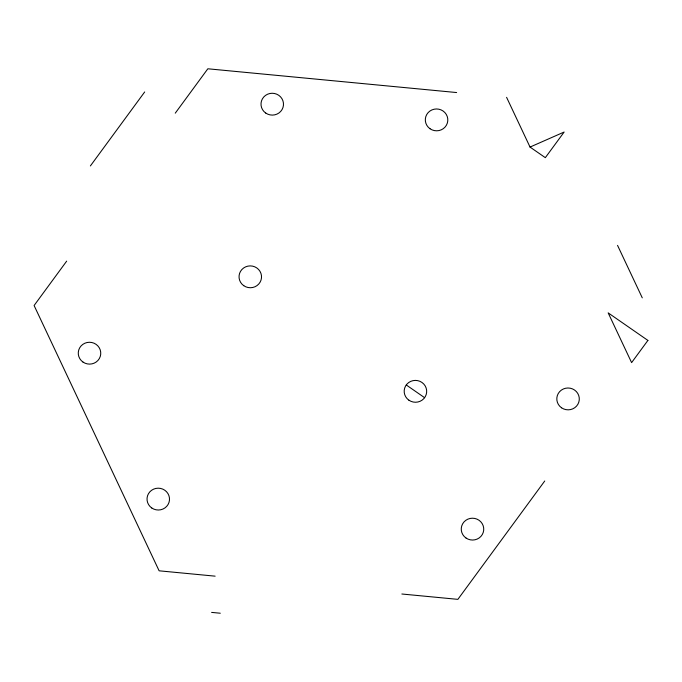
<?xml version="1.0" encoding="UTF-8"?>
<svg xmlns="http://www.w3.org/2000/svg" width="682" height="682" viewBox="0 0 682 682"><rect width="100%" height="100%" fill="white"/><g stroke="black" fill="none" stroke-linecap="round" stroke-linejoin="round"><path stroke-width="1.02" d="M90.382 165.939L144.678 91.959M66.674 261.129L34.1 305.519L159.119 570.808L215.137 576.162M175.265 113.161L207.84 68.78L456.625 92.547M544.739 480.989L457.878 599.359L401.86 594.005M530.033 147.065L564.133 132.044L545.327 157.67L530.033 147.065L506.59 97.321M211.616 612.393L220.286 613.22M406.259 384.963L424.605 397.683M617.542 245.375L642.274 297.846M647.9 340.42L631.609 362.619L608.173 312.876L647.9 340.42M243.764 285.69A11.253 10.921 4.1 0 0 261.487 277.881A11.253 10.921 4.1 0 0 245.597 266.867A11.253 10.921 4.1 0 0 243.764 285.69M408.919 400.206A11.253 10.921 4.1 0 0 426.634 392.397A11.253 10.921 4.1 0 0 410.743 381.374A11.253 10.921 4.1 0 0 408.919 400.206M465.985 538.004A11.253 10.921 4.1 0 0 483.7 530.195A11.253 10.921 4.1 0 0 467.809 519.181A11.253 10.921 4.1 0 0 465.985 538.004M265.733 113.059A11.253 10.921 4.1 0 0 283.448 105.258A11.253 10.921 4.1 0 0 267.557 94.235A11.253 10.921 4.1 0 0 265.733 113.059M430.044 128.762A11.253 10.921 4.1 0 0 447.767 120.953A11.253 10.921 4.1 0 0 431.877 109.938A11.253 10.921 4.1 0 0 430.044 128.762M151.754 507.979A11.253 10.921 4.1 0 0 169.468 500.17A11.253 10.921 4.1 0 0 153.578 489.156A11.253 10.921 4.1 0 0 151.754 507.979M561.542 407.793A11.253 10.921 4.1 0 0 579.257 399.993A11.253 10.921 4.1 0 0 563.366 388.97A11.253 10.921 4.1 0 0 561.542 407.793M82.991 362.065A11.253 10.921 4.1 0 0 100.714 354.265A11.253 10.921 4.1 0 0 84.824 343.242A11.253 10.921 4.1 0 0 82.991 362.065"/></g></svg>
